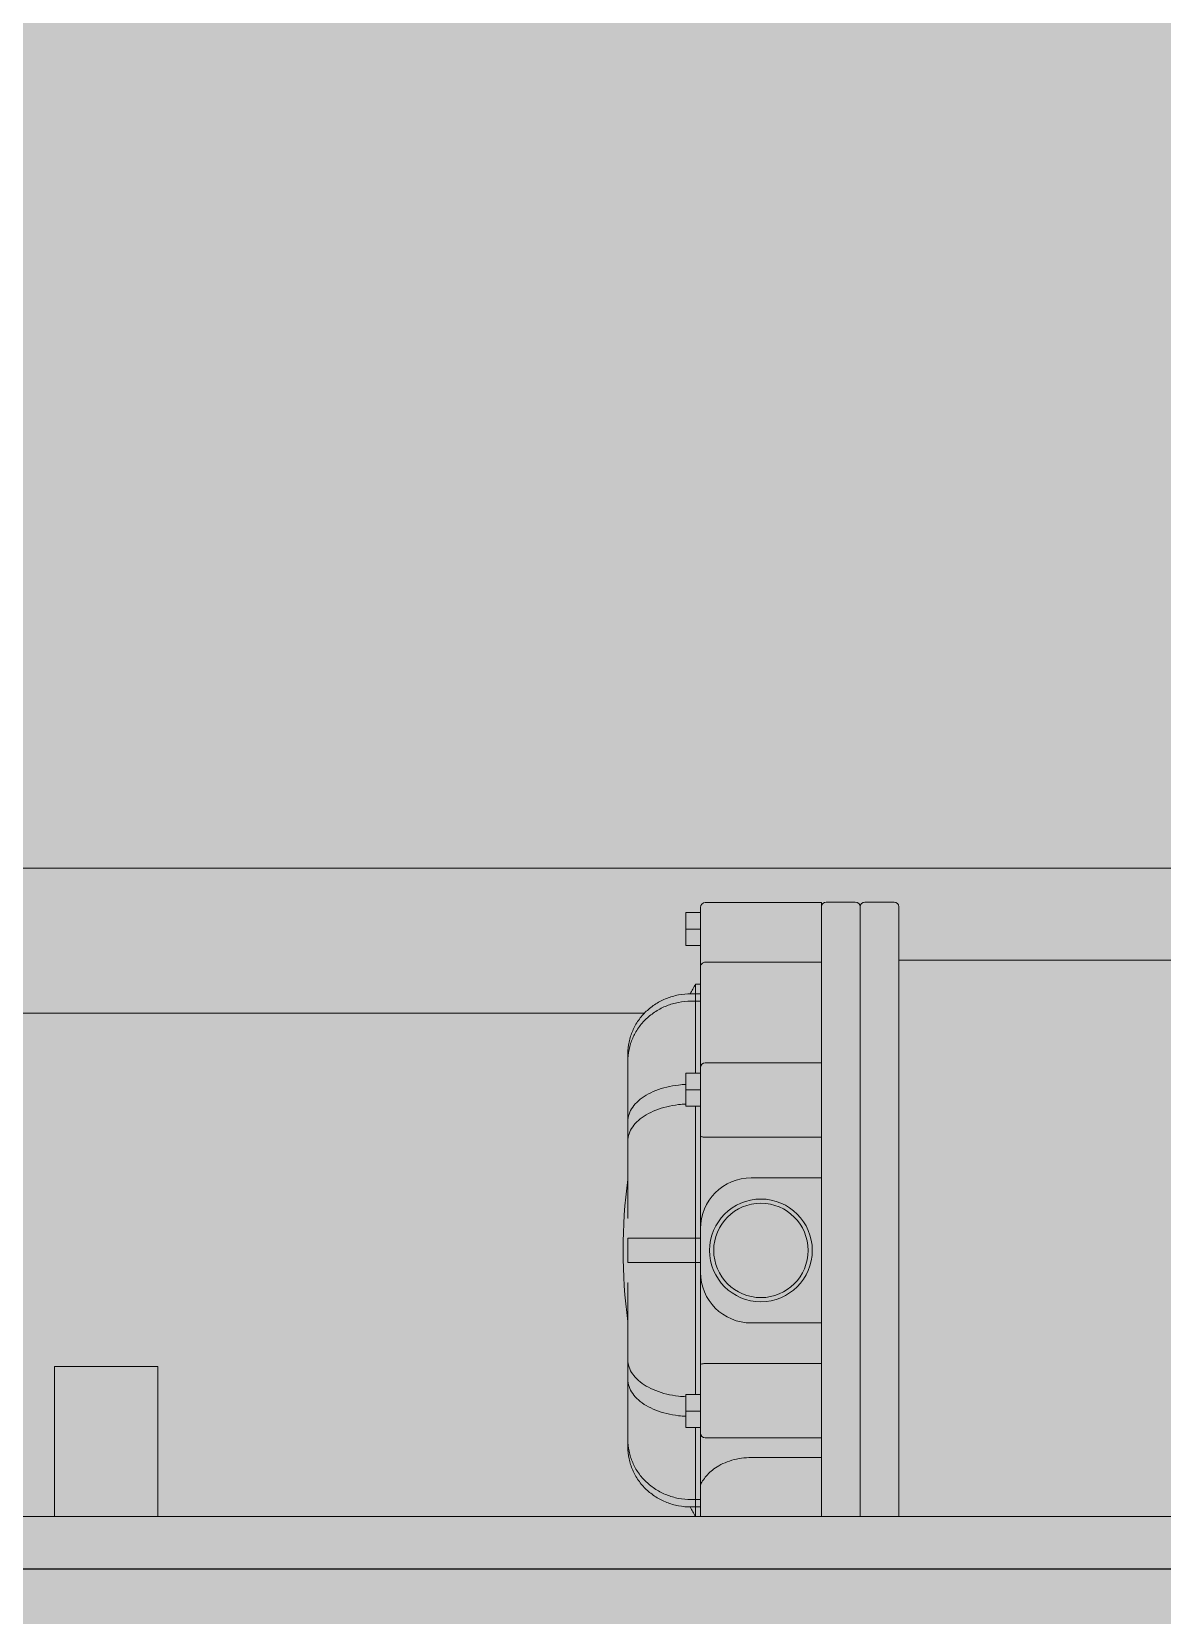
# Model space of a CAD drawing. Header units: centimetres. Extents: x 405564 to 502064, y 46284 to 60634.
# Drawn here: x 485362.39 to 485385.75, y 55967.11 to 55999.83 of the extents above; entities that cross this region are included whole.
import ezdxf

# ---------------------------------------------------------------- set-up
doc = ezdxf.new("R2010")
doc.units = ezdxf.units.CM
doc.layers.get('0').update_dxf_attribs({"color": 8, "lineweight": 9})
doc.layers.add('0-KRCN-MİMARİ-220526', color=8, linetype='Continuous', lineweight=9)
doc.layers.add('Visible (ISO)', color=8, linetype='Continuous', lineweight=18)
doc.layers.add('AS_NOT_MIMARI', color=8, linetype='Continuous')
doc.layers.add('AS_TAV', color=8, linetype='Continuous')

# ---------------------------------------------------------------- blocks, each defined once
blk = doc.blocks.new('A$Cdfb98813')
h = blk.add_hatch()
h.set_pattern_fill('ANGLE', color=256)
h.set_pattern_definition([(0, (-482318.783, -59032.118), (0, 6.985), [5.08, -1.905]), (90, (-482318.783, -59032.118), (-6.985, 4e-16), [5.08, -1.905])])
h.paths.add_polyline_path([(2235.139, -683), (325.139, -683), (325.139, -933.015), (2235.139, -933.015)])
h.paths.add_polyline_path([(800, -700), (900, -700), (900, -800), (800, -800)], flags=16)
h.paths.add_polyline_path([(1700, -700), (1800, -700), (1800, -800), (1700, -800)], flags=16)
at = {"layer": 'AS_TAV'}
blk.add_lwpolyline([(1253.081, -800), (1880, -800), (1880, -864.5), (1253.081, -864.5)], close=True, dxfattribs=at)
at = {"layer": 'Visible (ISO)'}
for p, q in [((1506.946, -850.015), (1541.199, -850.015)), ((1526.164, -850.931), (1526.464, -850.931)), ((1526.164, -850.931), (1526.164, -851.273)), ((1526.464, -851.129), (1526.464, -850.827)), ((1528.964, -850.727), (1526.564, -850.727)), ((1528.964, -850.727), (1528.964, -850.822)), ((1528.964, -854.082), (1528.964, -850.822)), ((1529.064, -850.715), (1529.664, -850.715)), ((1529.764, -863.415), (1529.764, -850.815)), ((1529.764, -863.415), (1529.764, -850.815)), ((1529.864, -850.715), (1530.464, -850.715)), ((1530.564, -863.415), (1530.564, -850.815)), ((1526.464, -851.129), (1526.464, -852.051)), ((1526.164, -851.273), (1526.464, -851.273)), ((1526.164, -851.273), (1526.164, -851.614)), ((1526.164, -851.614), (1526.464, -851.614)), ((1530.564, -851.915), (1538.564, -851.915)), ((1526.464, -854.139), (1526.464, -852.051)), ((1528.964, -851.96), (1526.564, -851.96)), ((1526.364, -854.252), (1526.364, -852.415)), ((1526.364, -852.415), (1526.464, -852.415)), ((1526.264, -852.612), (1526.464, -852.612)), ((1526.264, -852.766), (1526.464, -852.766)), ((1507.862, -853.015), (1525.305, -853.015)), ((1524.964, -854.004), (1524.964, -853.85)), ((1524.964, -855.248), (1524.964, -854.004)), ((1526.464, -854.339), (1526.464, -854.139)), ((1528.964, -854.039), (1526.564, -854.039)), ((1528.964, -854.082), (1528.964, -854.289)), ((1526.164, -854.252), (1526.464, -854.252)), ((1526.164, -854.252), (1526.164, -854.594)), ((1526.464, -854.339), (1526.464, -854.403)), ((1526.464, -854.89), (1526.464, -854.403)), ((1528.964, -854.353), (1528.964, -854.289)), ((1528.964, -854.353), (1528.964, -854.654)), ((1526.164, -854.594), (1526.464, -854.594)), ((1526.164, -854.594), (1526.164, -854.935)), ((1528.964, -856.415), (1528.964, -854.654)), ((1526.164, -854.935), (1526.464, -854.935)), ((1526.364, -860.894), (1526.364, -854.935)), ((1526.464, -854.89), (1526.464, -855.552)), ((1524.964, -855.652), (1524.964, -855.248)), ((1524.964, -855.652), (1524.964, -857.247)), ((1526.464, -857.465), (1526.464, -855.552)), ((1528.964, -855.576), (1526.564, -855.576)), ((1528.964, -856.415), (1527.514, -856.415)), ((1528.964, -856.515), (1528.964, -856.415)), ((1528.964, -856.515), (1528.964, -857.009)), ((1528.964, -858.82), (1528.964, -857.009)), ((1524.964, -857.247), (1524.969, -857.247)), ((1526.464, -857.465), (1526.464, -858.365)), ((1526.264, -857.665), (1524.964, -857.665)), ((1524.964, -858.165), (1524.964, -857.665)), ((1526.264, -857.665), (1526.464, -857.665)), ((1524.964, -858.165), (1526.264, -858.165)), ((1526.264, -858.165), (1526.464, -858.165)), ((1526.464, -860.277), (1526.464, -858.365)), ((1524.964, -858.582), (1524.969, -858.582)), ((1524.964, -860.177), (1524.964, -858.582)), ((1528.964, -858.82), (1528.964, -859.315)), ((1527.514, -859.415), (1528.964, -859.415)), ((1528.964, -859.415), (1528.964, -859.315)), ((1528.964, -861.175), (1528.964, -859.415)), ((1513.119, -860.316), (1515.252, -860.316)), ((1513.119, -860.316), (1513.119, -863.415)), ((1515.252, -860.316), (1515.252, -863.415)), ((1524.964, -860.581), (1524.964, -860.177)), ((1526.464, -860.277), (1526.464, -860.939)), ((1528.964, -860.253), (1526.564, -860.253)), ((1524.964, -860.581), (1524.964, -861.825)), ((1526.164, -860.894), (1526.164, -861.235)), ((1526.164, -860.894), (1526.464, -860.894)), ((1526.464, -861.426), (1526.464, -860.939)), ((1526.164, -861.235), (1526.464, -861.235)), ((1526.164, -861.235), (1526.164, -861.577)), ((1528.964, -861.175), (1528.964, -861.476)), ((1526.164, -861.577), (1526.464, -861.577)), ((1526.364, -863.415), (1526.364, -861.577)), ((1526.464, -861.426), (1526.464, -861.49)), ((1526.464, -861.69), (1526.464, -861.49)), ((1526.464, -862.784), (1526.464, -861.69)), ((1528.964, -861.54), (1528.964, -861.476)), ((1528.964, -861.54), (1528.964, -861.747)), ((1524.964, -861.979), (1524.964, -861.825)), ((1528.964, -861.79), (1526.564, -861.79)), ((1528.964, -863.175), (1528.964, -861.747)), ((1528.964, -862.196), (1527.514, -862.196)), ((1526.464, -862.784), (1526.464, -863.415)), ((1526.264, -863.063), (1526.464, -863.063)), ((1526.264, -863.217), (1526.464, -863.217)), ((1528.964, -863.193), (1528.964, -863.175)), ((1528.964, -863.318), (1528.964, -863.193)), ((1528.964, -863.415), (1528.964, -863.318)), ((1572.048, -863.415), (1409.528, -863.415))]:
    blk.add_line(p, q, dxfattribs=at)
for radius in [1.061, 0.975]:
    blk.add_circle((1527.714, -857.915), radius, dxfattribs=at)
for centre, radius, start, end in [((1526.564, -850.827), 0.1, 90, 180), ((1529.064, -850.815), 0.1, 90, 180), ((1529.664, -850.815), 0.1, 0, 90), ((1529.864, -850.815), 0.1, 90, 180), ((1530.464, -850.815), 0.1, 0, 90), ((1535.698, -857.915), 10.833, 149.4898, 150.6942), ((1526.564, -854.139), 0.1, 90, 180), ((1535.698, -857.915), 10.833, 172.209, 187.791), ((1527.514, -857.465), 1.05, 90, 180), ((1527.514, -858.365), 1.05, 180, 270), ((1526.564, -861.69), 0.1, 180, 270), ((1535.698, -857.915), 10.833, 209.3058, 210.5102)]:
    blk.add_arc(centre, radius, start, end, dxfattribs=at)
for points, knots in [([(1526.564, -851.96), (1526.554, -851.96), (1526.543, -851.962), (1526.522, -851.968), (1526.512, -851.973), (1526.493, -851.986), (1526.485, -851.995), (1526.474, -852.012), (1526.47, -852.019), (1526.466, -852.035), (1526.464, -852.043), (1526.464, -852.051), (1526.464, -852.051), (1526.464, -852.051)], [0.1745925, 0.1745925, 0.1745925, 0.1745925, 0.2073465, 0.2073465, 0.2429843, 0.2429843, 0.2855204, 0.2855204, 0.3169931, 0.3169931, 0.349185, 0.349185, 0.3497291, 0.3497291, 0.3497291, 0.3497291]), ([(1526.264, -852.612), (1526.184, -852.612), (1526.097, -852.619), (1525.925, -852.652), (1525.841, -852.677), (1525.693, -852.735), (1525.615, -852.774), (1525.47, -852.867), (1525.402, -852.92), (1525.289, -853.028), (1525.232, -853.092), (1525.135, -853.231), (1525.094, -853.305), (1525.033, -853.446), (1525.006, -853.526), (1524.972, -853.69), (1524.964, -853.773), (1524.964, -853.85)], [-7.708386, -7.708386, -7.708386, -7.708386, -7.467824, -7.467824, -7.227262, -7.227262, -6.986573, -6.986573, -6.745884, -6.745884, -6.504994, -6.504994, -6.264103, -6.264103, -6.022941, -6.022941, -5.781778, -5.781778, -5.781778, -5.781778]), ([(1524.964, -854.004), (1524.964, -853.928), (1524.972, -853.844), (1525.006, -853.681), (1525.033, -853.601), (1525.094, -853.46), (1525.135, -853.386), (1525.232, -853.247), (1525.289, -853.183), (1525.402, -853.075), (1525.47, -853.021), (1525.615, -852.929), (1525.693, -852.89), (1525.841, -852.831), (1525.925, -852.806), (1526.097, -852.774), (1526.184, -852.766), (1526.264, -852.766)], [5.781778, 5.781778, 5.781778, 5.781778, 6.022941, 6.022941, 6.264103, 6.264103, 6.504994, 6.504994, 6.745884, 6.745884, 6.986573, 6.986573, 7.227262, 7.227262, 7.467824, 7.467824, 7.708385, 7.708385, 7.708385, 7.708385]), ([(1526.164, -854.485), (1526.114, -854.487), (1526.062, -854.491), (1525.925, -854.507), (1525.841, -854.523), (1525.693, -854.559), (1525.615, -854.583), (1525.47, -854.64), (1525.402, -854.673), (1525.289, -854.74), (1525.232, -854.78), (1525.135, -854.865), (1525.094, -854.911), (1525.033, -854.999), (1525.006, -855.048), (1524.972, -855.149), (1524.964, -855.201), (1524.964, -855.248)], [0.096994, 0.096994, 0.096994, 0.096994, 0.240562, 0.240562, 0.481123, 0.481123, 0.721812, 0.721812, 0.962501, 0.962501, 1.203392, 1.203392, 1.444282, 1.444282, 1.685445, 1.685445, 1.926607, 1.926607, 1.926607, 1.926607]), ([(1524.964, -855.652), (1524.964, -855.605), (1524.972, -855.554), (1525.006, -855.453), (1525.033, -855.403), (1525.094, -855.316), (1525.135, -855.27), (1525.232, -855.184), (1525.289, -855.145), (1525.402, -855.078), (1525.47, -855.045), (1525.615, -854.988), (1525.693, -854.964), (1525.841, -854.927), (1525.925, -854.912), (1526.062, -854.896), (1526.114, -854.892), (1526.164, -854.89)], [-1.926607, -1.926607, -1.926607, -1.926607, -1.685445, -1.685445, -1.444282, -1.444282, -1.203392, -1.203392, -0.962501, -0.962501, -0.721812, -0.721812, -0.481123, -0.481123, -0.240562, -0.240562, -0.096994, -0.096994, -0.096994, -0.096994]), ([(1526.564, -855.576), (1526.554, -855.576), (1526.543, -855.575), (1526.522, -855.574), (1526.512, -855.572), (1526.493, -855.569), (1526.485, -855.567), (1526.474, -855.562), (1526.47, -855.56), (1526.466, -855.556), (1526.464, -855.554), (1526.464, -855.552), (1526.464, -855.552), (1526.464, -855.552)], [0.1745925, 0.1745925, 0.1745925, 0.1745925, 0.2073465, 0.2073465, 0.2429843, 0.2429843, 0.2855204, 0.2855204, 0.3169931, 0.3169931, 0.349185, 0.349185, 0.3497291, 0.3497291, 0.3497291, 0.3497291]), ([(1526.164, -860.939), (1526.114, -860.937), (1526.062, -860.933), (1525.925, -860.917), (1525.841, -860.902), (1525.693, -860.866), (1525.615, -860.841), (1525.47, -860.784), (1525.402, -860.751), (1525.289, -860.684), (1525.232, -860.645), (1525.135, -860.559), (1525.094, -860.513), (1525.033, -860.426), (1525.006, -860.377), (1524.972, -860.275), (1524.964, -860.224), (1524.964, -860.177)], [0.096994, 0.096994, 0.096994, 0.096994, 0.240562, 0.240562, 0.481123, 0.481123, 0.721812, 0.721812, 0.962501, 0.962501, 1.203392, 1.203392, 1.444282, 1.444282, 1.685445, 1.685445, 1.926607, 1.926607, 1.926607, 1.926607]), ([(1526.564, -860.253), (1526.554, -860.253), (1526.543, -860.254), (1526.522, -860.255), (1526.512, -860.257), (1526.493, -860.26), (1526.485, -860.262), (1526.474, -860.267), (1526.47, -860.269), (1526.466, -860.273), (1526.464, -860.275), (1526.464, -860.277), (1526.464, -860.277), (1526.464, -860.277)], [-0.1745925, -0.1745925, -0.1745925, -0.1745925, -0.1418385, -0.1418385, -0.1062007, -0.1062007, -0.0636646, -0.0636646, -0.032192, -0.032192, 0, 0, 0.0005441, 0.0005441, 0.0005441, 0.0005441]), ([(1524.964, -860.581), (1524.964, -860.628), (1524.972, -860.68), (1525.006, -860.781), (1525.033, -860.83), (1525.094, -860.918), (1525.135, -860.964), (1525.232, -861.049), (1525.289, -861.089), (1525.402, -861.156), (1525.47, -861.189), (1525.615, -861.246), (1525.693, -861.27), (1525.841, -861.306), (1525.925, -861.322), (1526.062, -861.338), (1526.114, -861.342), (1526.164, -861.344)], [-1.926607, -1.926607, -1.926607, -1.926607, -1.685445, -1.685445, -1.444282, -1.444282, -1.203392, -1.203392, -0.962501, -0.962501, -0.721812, -0.721812, -0.481123, -0.481123, -0.240562, -0.240562, -0.096994, -0.096994, -0.096994, -0.096994]), ([(1526.264, -863.063), (1526.184, -863.063), (1526.097, -863.055), (1525.925, -863.023), (1525.841, -862.998), (1525.693, -862.939), (1525.615, -862.9), (1525.47, -862.808), (1525.402, -862.754), (1525.289, -862.646), (1525.232, -862.582), (1525.135, -862.444), (1525.094, -862.369), (1525.033, -862.228), (1525.006, -862.148), (1524.972, -861.985), (1524.964, -861.901), (1524.964, -861.825)], [-7.708385, -7.708385, -7.708385, -7.708385, -7.467824, -7.467824, -7.227262, -7.227262, -6.986573, -6.986573, -6.745884, -6.745884, -6.504994, -6.504994, -6.264103, -6.264103, -6.022941, -6.022941, -5.781778, -5.781778, -5.781778, -5.781778]), ([(1524.964, -861.979), (1524.964, -862.056), (1524.972, -862.139), (1525.006, -862.303), (1525.033, -862.383), (1525.094, -862.524), (1525.135, -862.598), (1525.232, -862.737), (1525.289, -862.801), (1525.402, -862.909), (1525.47, -862.962), (1525.615, -863.055), (1525.693, -863.094), (1525.841, -863.152), (1525.925, -863.177), (1526.097, -863.21), (1526.184, -863.217), (1526.264, -863.217)], [5.781778, 5.781778, 5.781778, 5.781778, 6.022941, 6.022941, 6.264103, 6.264103, 6.504994, 6.504994, 6.745884, 6.745884, 6.986573, 6.986573, 7.227262, 7.227262, 7.467824, 7.467824, 7.708385, 7.708385, 7.708385, 7.708385]), ([(1527.514, -862.196), (1527.382, -862.196), (1527.242, -862.215), (1526.984, -862.291), (1526.866, -862.347), (1526.691, -862.466), (1526.617, -862.533), (1526.564, -862.604)], [-3.175869, -3.175869, -3.175869, -3.175869, -2.779268, -2.779268, -2.382666, -2.382666, -2.028512, -2.028512, -2.028512, -2.028512]), ([(1526.564, -862.604), (1526.538, -862.639), (1526.512, -862.672), (1526.474, -862.734), (1526.465, -862.759), (1526.464, -862.784), (1526.464, -862.784), (1526.464, -862.784)], [-0.4970143, -0.4970143, -0.4970143, -0.4970143, -0.2516269, -0.2516269, 0, 0, 0.0014858, 0.0014858, 0.0014858, 0.0014858])]:
    blk.add_open_spline(points, degree=3, knots=knots, dxfattribs=at)
blk = doc.blocks.new('A$C6A10306C')
at = {"layer": 'AS_NOT_MIMARI'}
blk.add_blockref('A$Cdfb98813', (13285.68, -3801.454), dxfattribs=at)

msp = doc.modelspace()

# ---------------------------------------------------------------- block references
at = {"layer": '0-KRCN-MİMARİ-220526'}
msp.add_blockref('A$C6A10306C', (470564.066, 60634.016), dxfattribs=at)

doc.saveas('drawing.dxf')
